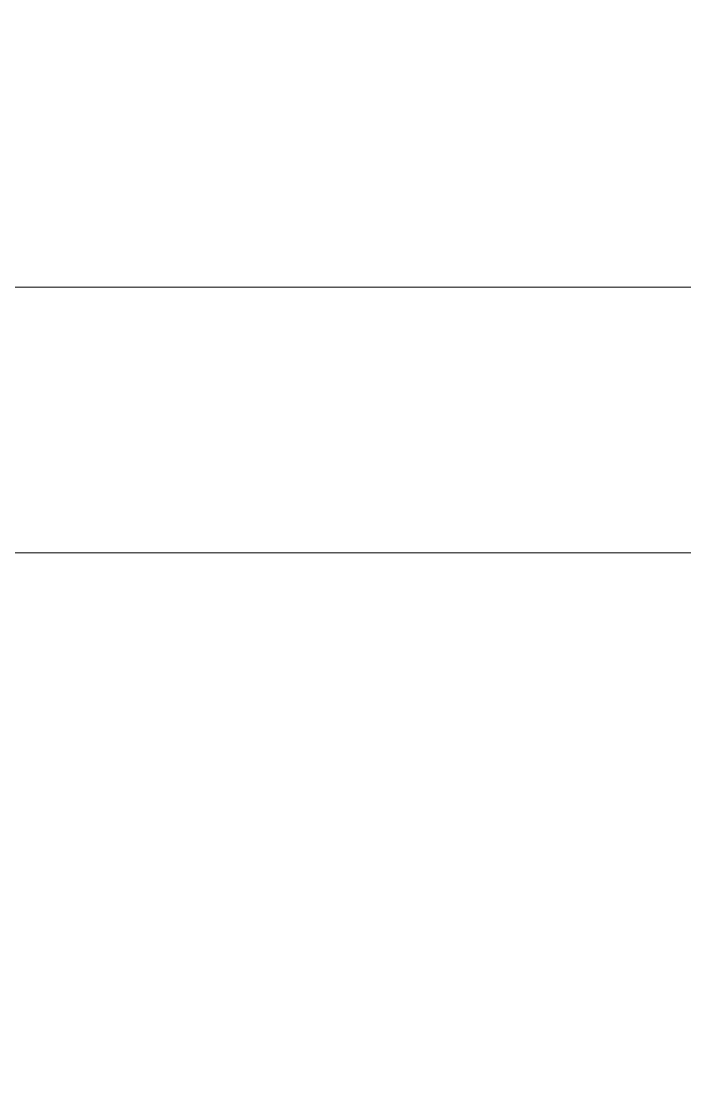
# Model space of a CAD drawing. Header units: millimetres. Extents: x -125260 to 100587, y -21016 to 10224.
# Drawn here: x -113762 to -113388, y 850 to 1450 of the extents above; entities that cross this region are included whole.
import ezdxf

# ---------------------------------------------------------------- set-up
doc = ezdxf.new("R2010")
doc.units = ezdxf.units.MM
doc.header["$LTSCALE"] = 100
doc.header["$MEASUREMENT"] = 0
doc.layers.add('8', color=251, linetype='Continuous', lineweight=0)

msp = doc.modelspace()

# ---------------------------------------------------------------- hatches: boundary and pattern name
at = {"layer": '8'}
h = msp.add_hatch(dxfattribs=at)
h.set_pattern_fill('GRASS', color=256, scale=10, angle=298.9)
h.set_pattern_definition([(28.9, (0, 0), (70.43792, 244.0379), [47.625, -311.58524]), (343.9, (0, 0), (70.4379, 244.0379), [47.625, -206.375]), (73.9, (0, 0), (-244.0379, 70.4379), [47.625, -206.375])])
edge = h.paths.add_edge_path()
edge.add_line((84013.2653, -2501.1683), (72238.6568, -7419.0624))
edge.add_line((72238.6568, -7419.0624), (71500.0211, -7433.236))
edge.add_line((71500.0211, -7433.236), (71500.0211, -7493.3551))
edge.add_line((71500.0211, -7493.3551), (71500.0211, -7693.3537))
edge.add_line((71500.0211, -7693.3537), (68200.0211, -7693.4753))
edge.add_line((68200.0211, -7693.4753), (68200.0211, -7493.4753))
edge.add_line((68200.0211, -7493.4753), (7400.0211, -7496.1159))
edge.add_line((7400.0211, -7496.1159), (7400.0211, -11050.0002))
edge.add_line((7400.0211, -11050.0002), (-38314.9789, -11049.9999))
edge.add_line((-38314.9789, -11049.9999), (-38314.9789, -7498.1471))
edge.add_line((-38314.9789, -7498.1471), (-72438.8789, -7499.5833))
edge.add_line((-72438.8789, -7499.5833), (-72438.8789, -11000.203))
edge.add_line((-72438.8789, -11000.203), (-119747.7458, -11000.2026))
edge.add_line((-119747.7458, -11000.2026), (-119747.7458, -10500.2026))
edge.add_line((-119747.7458, -10500.2026), (-119747.7458, -1000.2026))
edge.add_line((-119747.7458, -1000.2026), (-119314.2249, -996.3068))
edge.add_arc((-119249.4962, -500.5143), 500, 179.9999993, 262.5617546, ccw=False)
edge.add_line((-119749.4962, -500.5143), (-119749.4962, 499.4857))
edge.add_arc((-119249.4962, 499.4857), 500, 84.2608289, 179.9999993, ccw=False)
edge.add_line((-119199.4962, 996.9794), (-119199.4962, 2399.4857))
edge.add_line((-119199.4962, 2399.4857), (-117799.4962, 2399.4857))
edge.add_line((-117799.4962, 2399.4857), (-117799.4962, 2049.5122))
edge.add_line((-117799.4962, 2049.5122), (-113341.2252, 2049.5121))
edge.add_arc((-115647.8087, 849.5121), 2600.063, 27.4857036, 90.3988014)
edge.add_line((-115665.9061, 3449.5122), (-116106.6571, 3449.5122))
edge.add_line((-116106.6571, 3449.5122), (-116106.6571, 3649.5121))
edge.add_arc((-114487.0618, -6997.9066), 10769.8939, 98.64904925, 270.08609208)
edge.add_line((-114470.879, -17767.7883), (-88510.3701, -17776.2191))
edge.add_line((-88510.3701, -17776.2191), (-73230.2085, -17500.2028))
edge.add_line((-73230.2085, -17500.2028), (75369.7653, -17500.2043))
edge.add_line((75369.7653, -17500.2043), (90337.2689, -10978.8219))
edge.add_line((90337.2689, -10978.8219), (90737.3203, -2552.3208))
edge.add_line((90737.3203, -2552.3208), (84013.2653, -2501.1683))
h = msp.add_hatch(dxfattribs=at)
h.set_pattern_fill('ACAD_ISO07W100', color=256, scale=20, angle=44.9999996)
h.set_pattern_definition([(45, (0.02, -0.0001), (-70.71068, 70.71068), [10, -60])])
edge = h.paths.add_edge_path()
edge.add_arc((-115647.8087, 849.5122), 2800.063, 359.9999997, 450.384295)
edge.add_line((-115666.5892, 3649.5122), (-116106.6571, 3649.5122))
edge.add_line((-116106.6571, 3649.5122), (-116106.6571, 3449.5122))
edge.add_line((-116106.6571, 3449.5122), (-115665.9061, 3449.5122))
edge.add_arc((-115647.8087, 849.5122), 2600.063, -0.0000004, 90.3988015, ccw=False)
edge.add_line((-113047.7457, 849.5121), (-112847.7457, 849.5121))

# ---------------------------------------------------------------- linework, layer by layer
at = {"flags": 128}
msp.add_lwpolyline([(-112847.7457, 849.5121, 0.41617943), (-115666.5892, 3649.5122), (-116106.6571, 3649.5122), (-116106.6571, 3449.5122), (-115665.9061, 3449.5122, -0.41625369), (-113047.7457, 849.5121)], format="xyb", close=True, dxfattribs=at)
at = {"layer": '8', "ltscale": 5, "flags": 128}
msp.add_lwpolyline([(-117799.4962, 1149.5122), (-89449.4962, 1149.512), (-89449.4962, 2049.512), (-117799.4962, 2049.5122)], close=True, dxfattribs=at)
msp.add_lwpolyline([(-89449.4962, 1299.512), (-117799.4962, 1299.5121)], dxfattribs=at)

doc.saveas('drawing.dxf')
